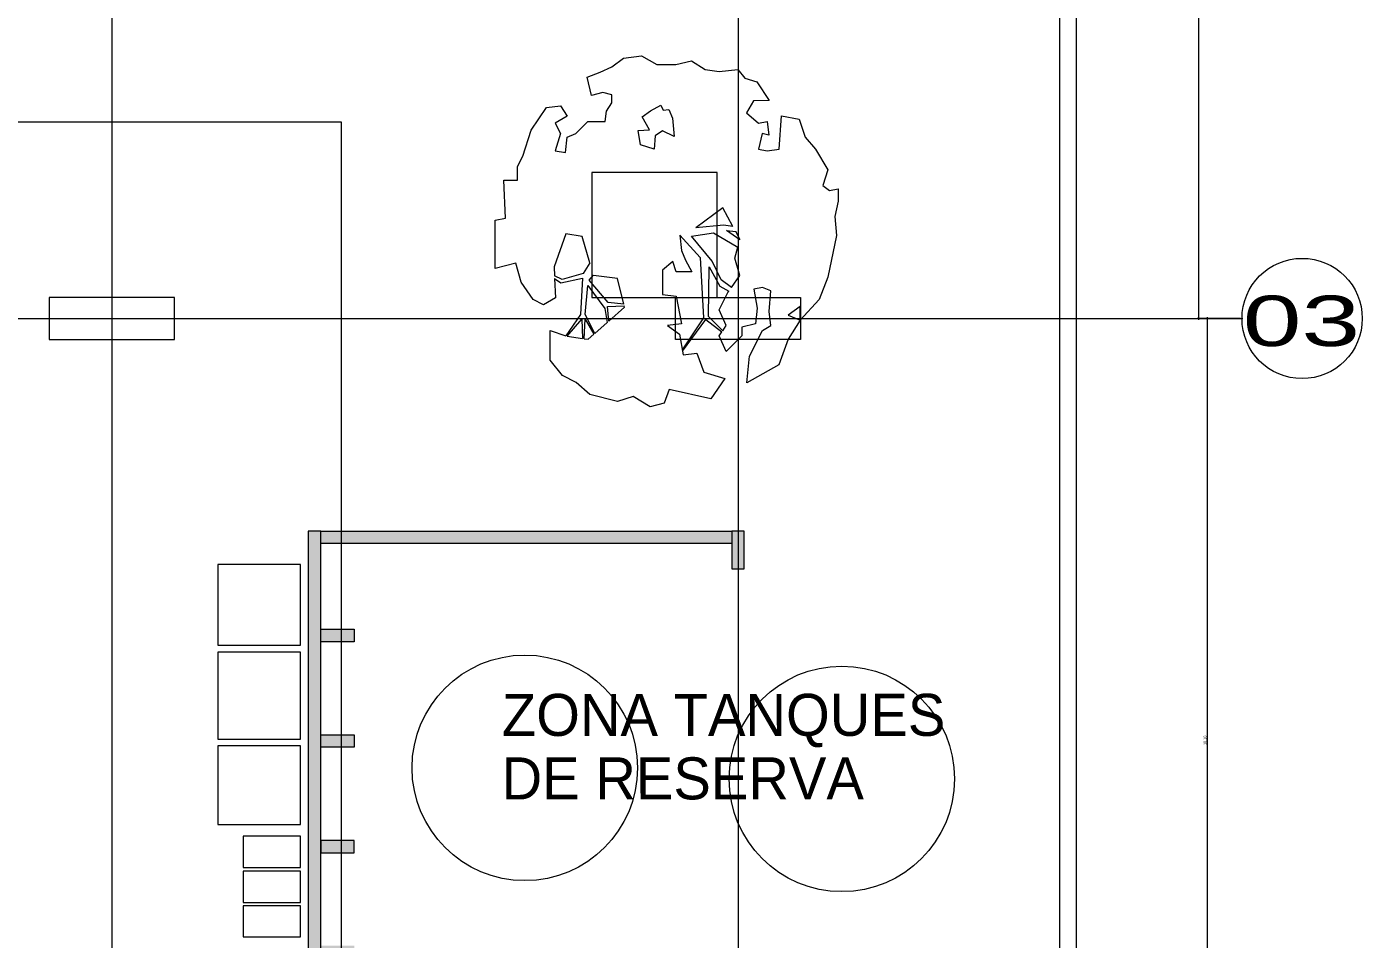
# Model space of a CAD drawing. Header units: metres. Extents: x 31.9 to 125.9, y -29 to 44.
# Drawn here: x 62.98 to 78.97, y 8.42 to 19.34 of the extents above; entities that cross this region are included whole.
import ezdxf

# ---------------------------------------------------------------- set-up
doc = ezdxf.new("R2010")
doc.units = ezdxf.units.M
doc.layers.add('ARQ', color=8, linetype='Continuous', lineweight=0)
doc.styles.add('ROMANS', font='arial.ttf', dxfattribs={"width": 0.7})
doc.styles.add('style2', font='arial.ttf', dxfattribs={"width": 1.5})
doc.dimstyles.new('1-10', dxfattribs={"dimscale": 10, "dimtxt": 0.0037, "dimasz": 0.001, "dimexe": 0.0018, "dimexo": 0.0018, "dimgap": 0.0005, "dimtad": 1, "dimzin": 4, "dimdsep": 46, "dimtxsty": 'ROMANS', "dimblk": 'ARCHTICK', "dimcen": 0.003, "dimdle": 0.0015, "dimclrd": 1, "dimclre": 1, "dimclrt": 4, "dimadec": 0, "dimazin": 0, "dimtfac": 1, "dimtix": 1, "dimtmove": 2, "dimatfit": 3, "dimldrblk": 'flecha', "dimfxl": 1, "dimtolj": 1, "dimtzin": 4, "dimarcsym": 0})

# ---------------------------------------------------------------- blocks, each defined once
blk = doc.blocks.new('_ArchTick')
at = {"layer": 'ARQ', "const_width": 0.15}
blk.add_lwpolyline([(-0.5, -0.5), (0.5, 0.5)], dxfattribs=at)
blk = doc.blocks.new('*D22')
at = {"layer": 'ARQ', "lineweight": -2, "transparency": 16777216}
for p, q in [((1984.412, -5867.899), (1983.994, -5867.899)), ((1984.012, -5867.884), (1984.012, -5875.914)), ((1984.515, -5875.899), (1983.994, -5875.899))]:
    blk.add_line(p, q, dxfattribs=at)
at = {"layer": 'ARQ', "transparency": 16777216}
for p in [(1984.43, -5867.899), (1984.012, -5875.899), (1984.533, -5875.899)]:
    blk.add_point(p, dxfattribs=at)
at = {"layer": 'ARQ', "lineweight": -2, "transparency": 16777216, "xscale": 0.01, "yscale": 0.01, "zscale": 0.01}
for p, rotation in [((1984.012, -5867.899), 90), ((1984.012, -5875.899), 270)]:
    blk.add_blockref('_ArchTick', p, dxfattribs=dict(at, rotation=rotation))
at = {"layer": 'ARQ', "transparency": 16777216, "insert": (1983.988, -5871.899), "char_height": 0.037, "attachment_point": 5, "rotation": 90, "style": 'ROMANS'}
blk.add_mtext('\\A1;8.00', dxfattribs=at)
blk = doc.blocks.new('flecha')
at = {"layer": 'ARQ', "lineweight": 0}
h = blk.add_hatch(color=256, dxfattribs=at)
h.dxf.hatch_style = 1
h.paths.add_polyline_path([(0, 0), (2.4, 0.4), (2.4, 0), (4, 0), (4, 0), (2.4, 0), (2.4, -0.4)])
at = {"layer": 'ARQ', "lineweight": 0, "flags": 128}
blk.add_lwpolyline([(0, 0), (2.4, 0.4), (2.4, 0), (2.4, 0), (4, 0), (4, 0), (2.4, 0), (2.4, -0.4), (0, 0)], dxfattribs=at)
blk = doc.blocks.new('*D23')
at = {"layer": 'ARQ', "lineweight": -2, "transparency": 16777216}
for p, q in [((1984.515, -5875.899), (1984.096, -5875.899)), ((1984.114, -5875.884), (1984.114, -5886.014)), ((1984.515, -5885.999), (1984.096, -5885.999))]:
    blk.add_line(p, q, dxfattribs=at)
at = {"layer": 'ARQ', "transparency": 16777216}
for p in [(1984.533, -5875.899), (1984.114, -5885.999), (1984.533, -5885.999)]:
    blk.add_point(p, dxfattribs=at)
at = {"layer": 'ARQ', "lineweight": -2, "transparency": 16777216, "xscale": 0.01, "yscale": 0.01, "zscale": 0.01}
for p, rotation in [((1984.114, -5875.899), 90), ((1984.114, -5885.999), 270)]:
    blk.add_blockref('_ArchTick', p, dxfattribs=dict(at, rotation=rotation))
at = {"layer": 'ARQ', "transparency": 16777216, "insert": (1984.091, -5880.949), "char_height": 0.037, "attachment_point": 5, "rotation": 90, "style": 'ROMANS'}
blk.add_mtext('\\A1;10.10', dxfattribs=at)
blk = doc.blocks.new('ap-2')
at = {"layer": 'ARQ'}
for points in [[(-184.365, -96.7149), (-184.2503, -96.7094), (-184.2089, -96.7816), (-184.24, -96.8435), (-184.3434, -96.9158), (-184.4572, -96.9467), (-184.4262, -97.0706), (-184.7159, -97.0706), (-184.7262, -97.0087), (-184.9539, -97.019), (-184.9539, -96.9364), (-185.0366, -96.9364), (-185.0987, -96.9055), (-185.254, -96.8554), (-185.3885, -96.7625), (-185.3989, -96.6799), (-185.3368, -96.6386), (-185.2954, -96.7109), (-185.2333, -96.6799), (-185.1299, -96.7109), (-185.1195, -96.649), (-185.2126, -96.6386), (-185.2333, -96.587), (-185.3057, -96.5148), (-185.3057, -96.4116), (-185.3671, -96.4041), (-185.4177, -96.373), (-185.4647, -96.3724), (-185.48, -96.4255), (-185.4609, -96.4942), (-185.5716, -96.5207), (-185.6008, -96.441), (-185.6319, -96.373), (-185.6845, -96.3031), (-185.6989, -96.1948), (-185.6472, -96.102), (-185.6472, -95.9884), (-185.6679, -95.8955), (-185.6161, -95.813), (-185.6058, -95.7304), (-185.6161, -95.6169), (-185.5644, -95.5756), (-185.5437, -95.5033), (-185.4314, -95.43), (-185.4299, -95.524), (-185.3575, -95.5653), (-185.2954, -95.493), (-185.3057, -95.4414), (-185.223, -95.4311), (-185.2333, -95.4724), (-185.1402, -95.493), (-185.1299, -95.4414), (-185.1402, -95.3692), (-185.3402, -95.3561), (-185.3202, -95.2509), (-185.2126, -95.2144), (-185.1402, -95.1524), (-185.0159, -95.0786), (-184.9228, -95.1096), (-184.8918, -95.0683), (-184.9021, -95.0167), (-184.8297, -95.0167), (-184.7366, -95.0374), (-184.6228, -95.027), (-184.3745, -95.0786), (-184.24, -95.1302), (-184.1158, -95.2438), (-184.1986, -95.2438), (-184.1468, -95.316), (-184.1158, -95.2438), (-184.002, -95.316), (-183.8487, -95.3727), (-183.7409, -95.5646), (-183.9012, -95.5471), (-184.0537, -95.4708), (-184.0848, -95.4192), (-184.1675, -95.4296), (-184.2917, -95.4192), (-184.3124, -95.4708), (-184.302, -95.5224), (-184.1882, -95.5018), (-184.0951, -95.5121), (-184.0744, -95.5947), (-184.0227, -95.5947), (-183.9296, -95.6876), (-184.0227, -95.7289), (-184.0467, -95.7129)], [(-184.598, -95.6061), (-184.6524, -95.6851), (-184.6478, -95.6304)], [(-184.598, -95.6061), (-184.6021, -95.605), (-184.6478, -95.6304)], [(-184.6187, -95.8949), (-184.6394, -95.7628), (-184.5539, -95.6181)], [(-184.3127, -95.6553), (-184.3848, -95.605), (-184.4883, -95.636), (-184.5539, -95.6181)], [(-184.678, -95.6471), (-184.7883, -95.7082), (-184.6694, -95.8683)], [(-184.678, -95.6471), (-184.6853, -95.7039), (-184.6694, -95.8683)], [(-184.6248, -95.9652), (-184.5333, -95.9545), (-184.4763, -95.9318), (-184.4055, -95.894), (-184.4055, -95.9869), (-184.4676, -96.0075), (-184.4159, -96.0695), (-184.271, -96.0695), (-184.2607, -95.9869), (-184.0951, -95.9559), (-184.0848, -96.0385), (-184.033, -95.9662), (-183.9089, -95.9456), (-183.9192, -95.863), (-183.8054, -95.8217), (-183.7671, -95.6954), (-183.6447, -95.7797), (-183.7019, -96.0282), (-183.7019, -96.0282), (-183.6192, -96.0591), (-183.5985, -96.1417), (-183.6606, -96.2449), (-183.6295, -96.3378), (-183.6709, -96.5029), (-183.7433, -96.5855), (-183.7433, -96.5855), (-183.7847, -96.6681), (-183.8778, -96.7403), (-184.0537, -96.7403), (-184.0227, -96.6474), (-184.0225, -96.6465)], [(-184.3127, -95.6553), (-184.3587, -95.7174), (-184.4688, -95.7723), (-184.6187, -95.8949)], [(-184.0534, -95.7084), (-184.1386, -95.7934), (-184.4349, -95.7891), (-184.3206, -95.7258), (-184.29, -95.6712)], [(-184.0534, -95.7084), (-184.0848, -95.6876), (-184.1779, -95.7289), (-184.2813, -95.6773), (-184.29, -95.6712)], [(-184.1199, -95.8094), (-184.0467, -95.7129)], [(-184.6248, -95.9652), (-184.4923, -95.8431), (-184.1302, -95.8229)], [(-184.1302, -95.8229), (-183.9394, -95.9507)], [(-183.9302, -95.9492), (-184.1199, -95.8094)], [(-185.3327, -96.1899), (-185.369, -96.1403), (-185.4034, -96.0793), (-185.3729, -96.0641), (-185.3767, -96.0298), (-185.3251, -96.0088), (-185.2161, -95.9993), (-185.2505, -96.0679), (-185.22, -96.1118), (-185.1397, -96.1194), (-185.1665, -96.1995), (-185.2525, -96.2147), (-185.2563, -96.1461), (-185.3327, -96.1899)], [(-184.2117, -96.3004), (-184.3664, -96.3382), (-184.3848, -96.4823), (-184.3857, -96.4826)], [(-184.2117, -96.3004), (-184.2214, -96.3941), (-184.3557, -96.5084), (-184.3857, -96.4826)], [(-184.1107, -96.3901), (-184.1938, -96.296), (-184.2027, -96.2982)], [(-184.1107, -96.3901), (-184.1977, -96.398), (-184.2027, -96.2982)], [(-184.0373, -96.4732), (-184.1502, -96.532), (-184.3241, -96.5163), (-184.1858, -96.4138), (-184.1016, -96.4005)], [(-184.0373, -96.4732), (-184.1016, -96.4005)], [(-184.4594, -96.5038), (-184.6171, -96.5493), (-184.6334, -96.6468), (-184.4347, -96.7182), (-184.3819, -96.7157)], [(-184.4594, -96.5038), (-184.3952, -96.5438), (-184.3596, -96.6699), (-184.3819, -96.7157)], [(-184.0056, -96.5369), (-184.1226, -96.532), (-184.0318, -96.4795)], [(-184.0056, -96.5369), (-184.002, -96.5133), (-184.0318, -96.4795)], [(-184.365, -96.7149), (-184.3399, -96.6778), (-184.3675, -96.5478), (-184.1502, -96.5596), (-184.0225, -96.6465)], [(-184.0214, -96.639), (-184.1226, -96.5517), (-184.0074, -96.5485)], [(-184.0214, -96.639), (-184.0074, -96.5485)]]:
    blk.add_lwpolyline(points, dxfattribs=at)
blk = doc.blocks.new('Estructura cubierta')
at = {"layer": 'ARQ'}
for p, q in [((1971, -5855.354), (1971, -5914.914)), ((1978.498, -5855.354), (1978.498, -5914.914)), ((1978.498, -5855.354), (1978.498, -5914.914)), ((1953.363, -5875.899), (1984.533, -5875.899))]:
    blk.add_line(p, q, dxfattribs=at)
at = {"layer": 'ARQ', "ltscale": 0.3}
for points in [[(1970.25, -5875.649), (1970.25, -5876.149), (1971.75, -5876.149), (1971.75, -5875.649)], [(1979.248, -5875.649), (1979.248, -5876.149), (1977.748, -5876.149), (1977.748, -5875.649)]]:
    blk.add_lwpolyline(points, close=True, dxfattribs=at)
at = {"layer": 'ARQ'}
blk.add_circle((1985.253, -5875.899), 0.72, dxfattribs=at)
at = {"layer": 'ARQ', "style": 'style2', "width": 1.5}
blk.add_text('03', height=0.6031, rotation=0.0293, dxfattribs=at).set_placement((1984.542, -5876.229))
at = {"layer": 'ARQ'}
for base, p1, p2, picture, middle in [((1984.012, -5875.899), (1984.43, -5867.899), (1984.533, -5875.899), '*D22', (1983.988, -5871.899)), ((1984.114, -5885.999), (1984.533, -5875.899), (1984.533, -5885.999), '*D23', (1984.091, -5880.949))]:
    dim = blk.add_linear_dim(base=base, p1=p1, p2=p2, angle=90, dimstyle='1-10', dxfattribs=at)
    dim.commit()
    dim.dimension.update_dxf_attribs({"geometry": picture, "text_midpoint": middle})
blk = doc.blocks.new('PISO 9')
at = {"layer": 'ARQ', "ltscale": 0.01}
h = blk.add_hatch(color=256, dxfattribs=at)
h.dxf.hatch_style = 1
h.paths.add_polyline_path([(344.988, -2844.481), (344.988, -2844.331), (350.21, -2844.331), (350.21, -2844.481)])
h.paths.add_polyline_path([(344.987, -2828.876), (344.988, -2844.331), (345.138, -2844.331), (345.137, -2828.876)])
h.paths.add_polyline_path([(345.137, -2828.876), (350.059, -2828.876), (350.059, -2829.026), (345.137, -2829.026)])
h.paths.add_polyline_path([(350.059, -2829.326), (350.209, -2829.326), (350.209, -2828.876), (350.059, -2828.876)])
at = {"layer": 'ARQ', "ltscale": 0.3}
h = blk.add_hatch(color=256, dxfattribs=at)
h.dxf.hatch_style = 1
h.paths.add_polyline_path([(345.538, -2830.2), (345.137, -2830.2), (345.137, -2830.05), (345.538, -2830.05)])
h.paths.add_polyline_path([(345.538, -2831.464), (345.137, -2831.464), (345.137, -2831.314), (345.538, -2831.314)])
h.paths.add_polyline_path([(345.538, -2832.578), (345.137, -2832.578), (345.137, -2832.728), (345.538, -2832.728)])
h.paths.add_polyline_path([(345.538, -2833.987), (345.137, -2833.987), (345.137, -2833.837), (345.538, -2833.837)])
h.paths.add_polyline_path([(345.538, -2835.246), (345.137, -2835.246), (345.137, -2835.096), (345.538, -2835.096)])
h.paths.add_polyline_path([(345.538, -2836.506), (345.137, -2836.506), (345.137, -2836.356), (345.538, -2836.356)])
h.paths.add_polyline_path([(345.538, -2837.615), (345.137, -2837.615), (345.137, -2837.765), (345.538, -2837.765)])
h.paths.add_polyline_path([(345.538, -2838.874), (345.137, -2838.874), (345.137, -2839.024), (345.538, -2839.024)])
h.paths.add_polyline_path([(345.538, -2840.283), (345.137, -2840.283), (345.137, -2840.133), (345.538, -2840.133)])
h.paths.add_polyline_path([(345.538, -2841.392), (345.137, -2841.392), (345.137, -2841.542), (345.538, -2841.542)])
h.paths.add_polyline_path([(345.538, -2842.651), (345.137, -2842.651), (345.137, -2842.801), (345.538, -2842.801)])
at = {"layer": 'ARQ'}
for points in [[(337.446, -2807.975), (322.593, -2807.975), (322.593, -2862.431), (337.446, -2862.431), (337.446, -2860.071), (340.046, -2860.071), (340.046, -2862.431), (347.288, -2862.431), (347.288, -2860.071), (349.884, -2860.071), (349.884, -2862.431), (354.186, -2862.431), (354.186, -2861.67), (354.19, -2861.67), (354.187, -2807.981), (340.045, -2807.981), (340.045, -2809.652), (337.446, -2809.652), (337.446, -2807.975)], [(353.987, -2856.369), (353.987, -2808.125), (351.059, -2808.125), (351.059, -2808.356)]]:
    blk.add_lwpolyline(points, dxfattribs=at)
for points in [[(337.246, -2808.175), (322.793, -2808.175), (322.793, -2862.231), (337.246, -2862.231), (337.246, -2859.871), (340.246, -2859.871), (340.246, -2862.231), (347.088, -2862.231), (347.088, -2859.871), (350.084, -2859.871), (350.084, -2862.231), (353.986, -2862.231), (353.986, -2861.47), (353.99, -2861.47), (353.987, -2808.131), (340.195, -2808.131), (340.195, -2809.851), (337.246, -2809.852)], [(348.384, -2824.585), (348.384, -2826.081), (349.884, -2826.081), (349.884, -2824.585)], [(344.987, -2828.876), (344.988, -2844.331), (345.138, -2844.331), (345.137, -2828.876)], [(345.137, -2828.876), (350.059, -2828.876), (350.059, -2829.026), (345.137, -2829.026)], [(350.059, -2829.326), (350.209, -2829.326), (350.209, -2828.876), (350.059, -2828.876)], [(344.895, -2830.243), (344.895, -2829.276), (343.906, -2829.276), (343.906, -2830.243)], [(345.538, -2830.2), (345.137, -2830.2), (345.137, -2830.05), (345.538, -2830.05)], [(344.895, -2831.365), (344.895, -2830.325), (343.906, -2830.325), (343.906, -2831.365)], [(345.538, -2831.464), (345.137, -2831.464), (345.137, -2831.314), (345.538, -2831.314)], [(344.895, -2832.387), (344.895, -2831.446), (343.906, -2831.446), (343.906, -2832.387)], [(344.895, -2832.901), (344.895, -2832.528), (344.209, -2832.528), (344.209, -2832.901)], [(345.538, -2832.578), (345.137, -2832.578), (345.137, -2832.728), (345.538, -2832.728)], [(344.895, -2833.32), (344.895, -2832.946), (344.209, -2832.946), (344.209, -2833.32)], [(344.895, -2833.734), (344.895, -2833.36), (344.209, -2833.36), (344.209, -2833.734)]]:
    blk.add_lwpolyline(points, close=True, dxfattribs=at)
at = {"layer": 'ARQ', "ltscale": 0.1}
blk.add_lwpolyline([(342.389, -2851.005), (345.387, -2851.005), (350.059, -2851.005), (350.06, -2844.481), (345.388, -2844.481), (345.387, -2835.146), (345.387, -2835.146), (345.387, -2823.98), (330.764, -2823.98), (330.764, -2849.791), (334.137, -2849.791), (334.137, -2853.851), (342.389, -2853.851)], close=True, dxfattribs=at)
at = {"layer": 'ARQ'}
for centre in [(347.581, -2831.71), (351.377, -2831.842)]:
    blk.add_circle(centre, 1.35, dxfattribs=at)
blk.add_blockref('Estructura cubierta', (-1628.364, 3049.568), dxfattribs=at)
at = {"layer": 'ARQ', "xscale": 2, "yscale": 2, "zscale": 2, "rotation": 270.0000001197043}
blk.add_blockref('ap-2', (541.367, -3194.584), dxfattribs=at)
at = {"layer": 'ARQ'}
for s, height, p in [('ZONA TANQUES', 0.50334, (347.306, -2831.328)), ('DE RESERVA', 0.5033, (347.303, -2832.088))]:
    blk.add_text(s, height=height, rotation=0.0114, dxfattribs=at).set_placement(p)

msp = doc.modelspace()

# ---------------------------------------------------------------- block references
at = {"layer": 'ARQ', "linetype": 'Continuous'}
msp.add_blockref('PISO 9', (-278.635, 2842.182), dxfattribs=at)

doc.saveas('drawing.dxf')
